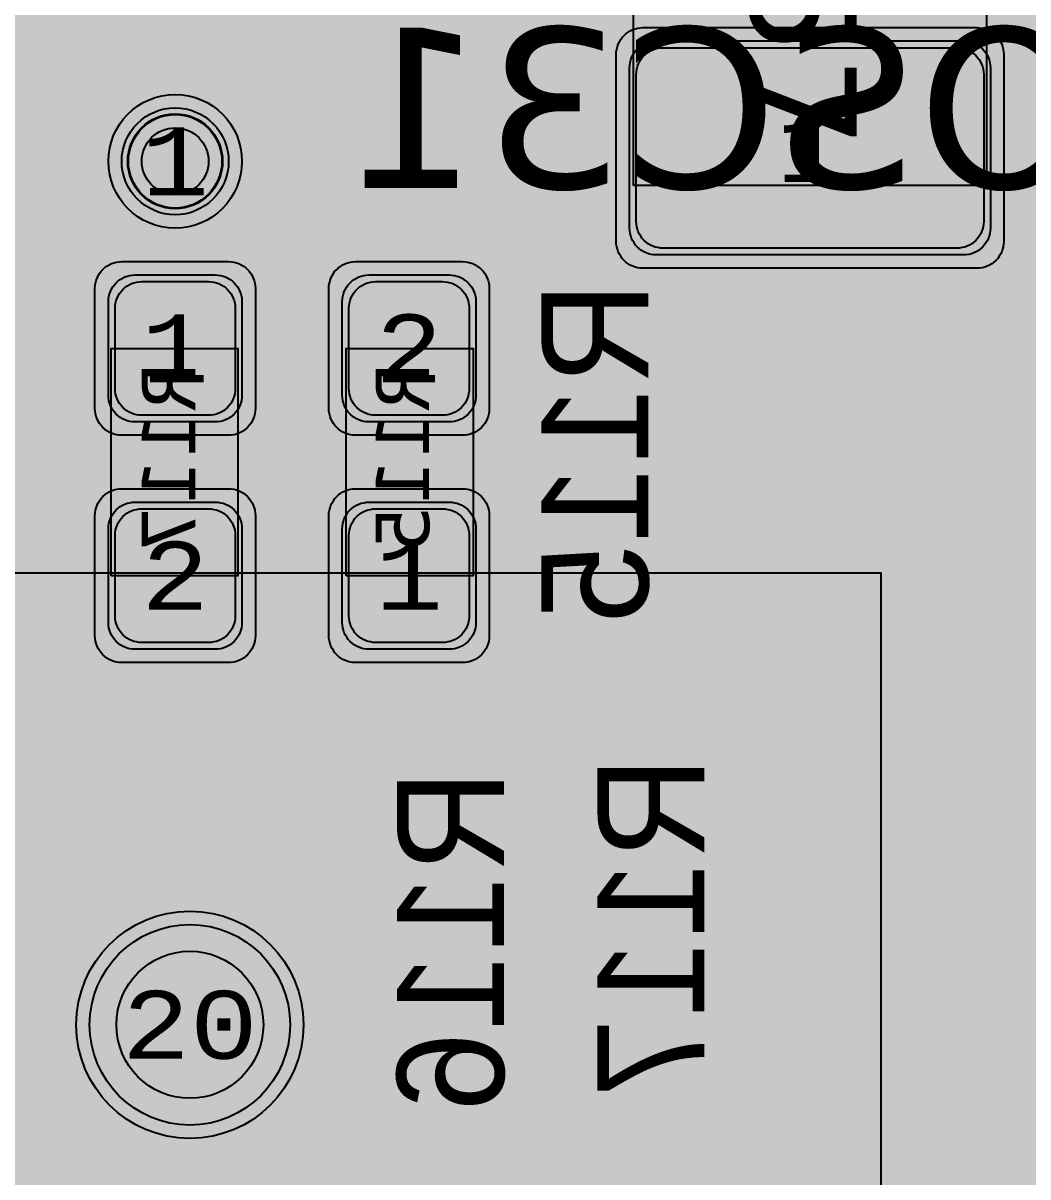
# Model space of a CAD drawing. Extents: x -28 to 199, y -61 to 255.
# Drawn here: x 132.36 to 139.88, y 145.9 to 154.53 of the extents above; entities that cross this region are included whole.
import ezdxf
from ezdxf.enums import TextEntityAlignment as Align

# ---------------------------------------------------------------- set-up
doc = ezdxf.new("R2010")
doc.units = 0
doc.header["$MEASUREMENT"] = 0
for name, color, linetype in [('ASSEMBLY_OUTLINES_BTM', 191, 'CONTINUOUS'), ('ASSEMBLY_OUTLINES_TOP', 102, 'CONTINUOUS'), ('ASSEMBLY_PART_NUMBERS_BTM', 191, 'CONTINUOUS'), ('ASSEMBLY_PART_NUMBERS_TOP', 102, 'CONTINUOUS'), ('ASSEMBLY_REF_DES_BTM', 191, 'CONTINUOUS'), ('ASSEMBLY_REF_DES_TOP', 102, 'CONTINUOUS'), ('DRILL_DRAWING', 21, 'CONTINUOUS'), ('GENERATED_SILKSCREEN_BTM', 255, 'CONTINUOUS'), ('GENERATED_SILKSCREEN_TOP', 140, 'CONTINUOUS'), ('PART_HOLES_LAYER_2', 30, 'CONTINUOUS'), ('PART_HOLES_LAYER_3', 30, 'CONTINUOUS'), ('PART_HOLES_LAYER_BOTTOM', 30, 'CONTINUOUS'), ('PART_HOLES_LAYER_TOP', 30, 'CONTINUOUS'), ('PART_PADS_LAYER_2', 230, 'CONTINUOUS'), ('PART_PADS_LAYER_3', 81, 'CONTINUOUS'), ('PART_PADS_LAYER_BOTTOM', 10, 'CONTINUOUS'), ('PART_PADS_LAYER_TOP', 150, 'CONTINUOUS'), ('PART_PADS_SMD_BTM', 10, 'CONTINUOUS'), ('PART_PADS_SMD_TOP', 150, 'CONTINUOUS'), ('PIN_NUMBERS_BTM', 8, 'CONTINUOUS'), ('PIN_NUMBERS_TOP', 8, 'CONTINUOUS'), ('PLACEMENT_OUTLINES_BTM', 222, 'CONTINUOUS'), ('PLACEMENT_OUTLINES_TOP', 130, 'CONTINUOUS'), ('PLANE_DATA_LAYER_2', 230, 'CONTINUOUS'), ('PLANE_DATA_LAYER_3', 81, 'CONTINUOUS'), ('PLANE_DATA_LAYER_TOP', 150, 'CONTINUOUS'), ('PLANE_SHAPES_LAYER_2', 230, 'CONTINUOUS'), ('PLANE_SHAPES_LAYER_3', 81, 'CONTINUOUS'), ('PLANE_SHAPES_LAYER_TOP', 150, 'CONTINUOUS'), ('SILKSCREEN_OUTLINES_BTM', 211, 'CONTINUOUS'), ('SILKSCREEN_OUTLINES_TOP', 150, 'CONTINUOUS'), ('SILKSCREEN_REF_DES_BTM', 211, 'CONTINUOUS'), ('SILKSCREEN_REF_DES_TOP', 150, 'CONTINUOUS'), ('SOLDERMASK_PADS_BTM', 12, 'CONTINUOUS'), ('SOLDERMASK_PADS_TOP', 180, 'CONTINUOUS'), ('SOLDERPASTE_PADS_BTM', 12, 'CONTINUOUS'), ('SOLDERPASTE_PADS_TOP', 180, 'CONTINUOUS'), ('TRACES_LAYER_2', 230, 'CONTINUOUS'), ('TRACES_LAYER_BOTTOM', 10, 'CONTINUOUS'), ('TRACES_LAYER_TOP', 150, 'CONTINUOUS')]:
    doc.layers.add(name, color=color, linetype=linetype)
doc.styles.add('COURIER_NEW', font='COUR.TTF')
doc.styles.add('VERDANA', font='verdana.TTF')
doc.styles.add('VERIBEST_GERBER_0', font='txt')

msp = doc.modelspace()

# ---------------------------------------------------------------- hatches: boundary and pattern name
at = {"layer": 'ASSEMBLY_OUTLINES_BTM'}
h = msp.add_hatch(color=256, dxfattribs=at)
edge = h.paths.add_edge_path()
edge.add_arc((133.5, 153.5), 0.5, 0, 360)
at = {"layer": 'PART_HOLES_LAYER_2'}
h = msp.add_hatch(color=256, dxfattribs=at)
edge = h.paths.add_edge_path()
edge.add_arc((133.5, 153.5), 0.25, 0, 360)
h = msp.add_hatch(color=256, dxfattribs=at)
edge = h.paths.add_edge_path()
edge.add_arc((133.61, 147.04), 0.55, 0, 360)
at = {"layer": 'PART_HOLES_LAYER_3'}
h = msp.add_hatch(color=256, dxfattribs=at)
edge = h.paths.add_edge_path()
edge.add_arc((133.5, 153.5), 0.25, 0, 360)
h = msp.add_hatch(color=256, dxfattribs=at)
edge = h.paths.add_edge_path()
edge.add_arc((133.61, 147.04), 0.55, 0, 360)
at = {"layer": 'PART_HOLES_LAYER_BOTTOM'}
h = msp.add_hatch(color=256, dxfattribs=at)
edge = h.paths.add_edge_path()
edge.add_arc((133.5, 153.5), 0.25, 0, 360)
h = msp.add_hatch(color=256, dxfattribs=at)
edge = h.paths.add_edge_path()
edge.add_arc((133.61, 147.04), 0.55, 0, 360)
at = {"layer": 'PART_HOLES_LAYER_TOP'}
h = msp.add_hatch(color=256, dxfattribs=at)
edge = h.paths.add_edge_path()
edge.add_arc((133.5, 153.5), 0.25, 0, 360)
h = msp.add_hatch(color=256, dxfattribs=at)
edge = h.paths.add_edge_path()
edge.add_arc((133.61, 147.04), 0.55, 0, 360)
at = {"layer": 'PLANE_DATA_LAYER_2'}
for points in [[(133.61, 147.04), (132.849012, 147.800988)], [(133.61, 147.04), (134.370988, 147.800988)], [(133.61, 147.04), (132.849012, 146.279012)], [(133.61, 147.04), (134.370988, 146.279012)]]:
    msp.add_hatch(color=256, dxfattribs=at).paths.add_polyline_path(points, is_closed=False, flags=0)
at = {"layer": 'PLANE_DATA_LAYER_3'}
for points in [[(133.61, 147.04), (132.849012, 147.800988)], [(133.61, 147.04), (134.370988, 147.800988)], [(133.61, 147.04), (132.849012, 146.279012)], [(133.61, 147.04), (134.370988, 146.279012)]]:
    msp.add_hatch(color=256, dxfattribs=at).paths.add_polyline_path(points, is_closed=False, flags=0)
at = {"layer": 'PLANE_DATA_LAYER_TOP'}
h = msp.add_hatch(color=256, dxfattribs=at)
h.paths.add_polyline_path([(133, 153.853893, -0.1385740107174842), (132.988731, 153.814013, 0.2825710428868531), (132.988731, 153.185987, -0.1385740107174842), (133, 153.146107), (133, 152.850505, -0.198909955685367), (132.977682, 152.796624), (132.047111, 151.866053, 0.1989122151386141), (131.900664, 151.5125), (131.900664, 149.0762, -0.414213562373095), (131.824464, 149), (116.917122, 149, -0.414213562373095), (116.840922, 149.0762), (116.840922, 149.076201, -0.1989099556853327), (116.86324, 149.130082), (120.011716, 152.278558, -0.2121765103081674), (120.069475, 152.300777, 2.5994044520858672), (119.500777, 152.869475, -0.0127260232625864), (119.500876, 152.865598), (119.500876, 152.865597, -0.1989099556854013), (119.478558, 152.811716), (116.06616, 149.399318, -0.1989133663344485), (116.012278, 149.377), (114.8262, 149.377, -0.414213562373095), (114.75, 149.4532), (114.75, 149.885279, -0.1989099556853327), (114.772318, 149.93916), (117.211716, 152.378558, -0.2121765103082757), (117.269475, 152.400777, 2.5994044520858672), (116.700777, 152.969475, -0.012726023262584), (116.700876, 152.965598), (116.700876, 152.965597, -0.1989099556853327), (116.678558, 152.911716), (114.880082, 151.11324, -0.6681819935815162), (114.75, 151.167121), (114.75, 155.5988, -0.414213562373095), (114.8262, 155.675), (115.246078, 155.675, -0.1860894746345807), (115.29723, 155.65528, 0.1771017640591394), (115.679123, 155.500363, -0.3837047465437007), (115.752483, 155.429575, 0.9653635895788941), (117.75, 155.499999), (117.75, 155.5, 0.4499914754165076), (116.6297, 156.492737, -0.678160657795134), (116.561875, 156.617022, 0.1458601094872009), (116.696178, 156.932387, -0.381510988498814), (116.771893, 157), (121.010758, 157, -0.5383921361414895), (121.080801, 156.893793, 1.2260197911428208), (123, 156.5), (123, 156.500003, 0.0155953760003394), (122.998055, 156.562339, -0.0155850900867968), (122.997907, 156.567086), (122.997907, 156.56709, -0.6681819935816116), (123.127989, 156.620971), (125.050682, 154.698278, -0.1989099556853327), (125.073, 154.644397), (125.073, 153.551853, -0.2121757463619228), (125.04787, 153.4953, 0.2121743865971751), (124.85, 153.050001), (124.85, 153.05, 0.9999999999999999), (126.05, 153.05), (126.05, 153.050001, 0.2121743865971751), (125.85213, 153.4953, -0.212175746361959), (125.827, 153.551853), (125.827, 154.685964, -0.1107558287851341), (125.834298, 154.718505, 0.110755040111671), (125.875, 154.899999), (125.875, 154.9, 0.1989121882725186), (125.75052, 155.20052), (124.081122, 156.869918, -0.1989099556853327), (124.058804, 156.923799), (124.058804, 156.9238, -0.414213562373095), (124.135004, 157), (125.760758, 157, -0.5383921361414895), (125.830801, 156.893793, 1.5163124244314565), (127.669199, 156.893793, -0.5383921361414894), (127.739242, 157), (128.1738, 157, -0.414213562373095), (128.25, 156.9238), (128.25, 156.3, 0.414213562373095), (128.7, 155.85), (129.3, 155.85, 0.414213562373095), (129.75, 156.3), (129.75, 156.9238, -0.414213562373095), (129.8262, 157), (130.5238, 157, -0.414213562373095), (130.6, 156.9238), (130.6, 156.7, 0.414213562373095), (131.05, 156.25), (131.75, 156.25, 0.3241649784330002), (132.177594, 156.559774, -0.7244577928817454), (132.322406, 156.559774, 0.3241649784330001), (132.75, 156.25), (132.9238, 156.25, -0.414213562373095), (133, 156.1738)], flags=0)
h.paths.add_polyline_path([(129.20000000000002, 153.2, -0.9999999999999999), (130.4, 153.2, -0.9999999999999999)], flags=0)
h.paths.add_polyline_path([(130.9, 153.5, -0.9999999999999999), (132.1, 153.5, -0.9999999999999999)], flags=0)
h = msp.add_hatch(color=256, dxfattribs=at)
h.paths.add_polyline_path([(154.25, 152.209225, -0.5823694133109129), (154.134713, 152.143814, 0.5823676806362501), (153, 151.5), (153, 151.499999, 0.1354740775508314), (153.106186, 151.115287, -0.5823731847991889), (153.040775, 151), (144.250008, 151, 0.414213562373095), (144.25, 150.999992), (144.25, 146.483544, -0.414213562373095), (144.1738, 146.407344), (141.769081, 146.407344, 0.1989121882725248), (141.468561, 146.282864), (141.046025, 145.860328, 0.1989121882725126), (140.921545, 145.559808), (140.921545, 141.440665, 0.1427307751627057), (140.988072, 141.212362, -0.1427301909019749), (141, 141.171429), (141, 137.8262, -0.414213562373095), (140.9238, 137.75), (140.73867, 137.75, -0.1989133663345656), (140.684788, 137.772318), (140.390954, 138.066152, -0.198909955685367), (140.368636, 138.120033), (140.368636, 138.120034, -0.1031534785254389), (140.374987, 138.150489, 0.1031534113604272), (140.5, 138.749998), (140.5, 138.75, 0.9999999999999999), (137.5, 138.75), (137.5, 138.749998, 0.1031534113604272), (137.625013, 138.150489, -0.1031534785254389), (137.631364, 138.120034), (137.631364, 138.120033, -0.198909955685367), (137.609046, 138.066152), (136.065212, 136.522318, -0.1989133663345656), (136.01133, 136.5), (132.5762, 136.5, -0.414213562373095), (132.5, 136.5762), (132.5, 142.9238, -0.414213562373095), (132.5762, 143), (135.499992, 143, 0.414213562373095), (135.5, 143.000008), (135.5, 146.249992, 0.414213562373095), (135.499992, 146.25), (134.415417, 146.25, -0.6466125677111123), (134.35839, 146.37674, 0.1833038617632562), (134.61, 147.039999), (134.61, 147.04, 0.6130225687010995), (133.021693, 147.848638, -0.6130231653140926), (132.900664, 147.910256), (132.900664, 151.273831, -0.1989099556852985), (132.922982, 151.327712), (133.322952, 151.727682, -0.1989133663345373), (133.376834, 151.75), (144.249992, 151.75, 0.414213562373095), (144.25, 151.750008), (144.25, 153.3238, -0.414213562373095), (144.3262, 153.4), (154.1738, 153.4, -0.414213562373095), (154.25, 153.3238)], flags=0)
h.paths.add_polyline_path([(133.5, 138.75, -0.9999999999999999), (136.5, 138.75, -0.9999999999999999)], flags=0)
for points in [[(133.61, 147.04), (133.61, 148.1162)], [(133.61, 147.04), (134.6862, 147.04)]]:
    msp.add_hatch(color=256, dxfattribs=at).paths.add_polyline_path(points, is_closed=False, flags=0)
at = {"layer": 'PLANE_SHAPES_LAYER_2'}
h = msp.add_hatch(color=256, dxfattribs=at)
h.paths.add_polyline_path([(169.5, 129.25), (149.5, 129.25), (142.25, 122), (142.25, 90.5), (147.5, 90.5), (147.5, 80), (154, 80), (154, 69.25), (131.75, 69.25), (131.75, 73.25), (121.25, 73.25), (121.25, 81), (110.5, 81), (110.5, 125.75), (106.5, 125.75), (106.5, 128.75), (93.5, 128.75), (93.5, 120.25), (91.75, 120.25), (91.75, 121.5), (80, 121.5), (80, 118.25), (73.25, 118.25), (73.25, 124.5), (67.5, 124.5), (67.5, 128), (57.75, 128), (57.75, 120.25), (55.25, 120.25), (55.25, 121.5), (47.5, 121.5), (47.5, 119), (35, 119), (35, 134.75), (32.75, 134.75), (32.75, 159.75), (29.25, 159.75), (29.25, 175.25), (22.5, 175.25), (22.5, 195.25), (17.25, 195.25), (17.25, 198), (22.5, 198), (22.5, 216.5), (40.25, 216.5), (40.25, 235.5), (54.5, 235.5), (54.5, 254), (87.25, 254), (87.25, 236.25), (86.25, 236.25), (86.25, 228.75), (81, 228.75), (81, 218.75), (95.25, 218.75), (95.25, 194.5), (87, 194.5), (87, 172), (131.1, 172), (131.1, 208.75), (115.5, 208.75), (115.5, 213.75), (106.75, 213.75), (106.75, 218.75), (110.25, 222.25), (110.25, 226.25), (142.5, 226.25), (142.5, 221.5), (160.5, 221.5), (160.5, 240.75), (169.5, 240.75)])
h.paths.add_polyline_path([(35.5, 149.5), (41.75, 149.5), (41.75, 152), (39.25, 152), (39.25, 154), (37.75, 154), (37.75, 152), (35.5, 152)], flags=16)
h.paths.add_polyline_path([(37.5, 125.75), (37.5, 128.75), (42.75, 128.75), (42.75, 125.75)], flags=16)
h.paths.add_polyline_path([(52, 127.75), (52, 130.75), (54.25, 130.75), (54.25, 127.75)], flags=16)
h.paths.add_polyline_path([(50.75, 219.5), (50.75, 226.5), (71.75, 226.5), (71.75, 219.5)], flags=16)
h.paths.add_polyline_path([(66.5, 150.75), (66.5, 177.5), (72.25, 177.5), (72.25, 150.75)], flags=16)
h.paths.add_polyline_path([(47.25, 185.25), (73, 185.25), (73, 188.25), (70.25, 188.25), (70.25, 191), (47.25, 191)], flags=16)
h.paths.add_polyline_path([(84.5, 208), (84.5, 212.75), (85, 212.75), (85, 208)], flags=16)
h.paths.add_polyline_path([(61.5, 137.25), (87.75, 137.25), (87.75, 140.5), (84.75, 140.5), (84.75, 143), (61.5, 143)], flags=16)
h.paths.add_polyline_path([(88.75, 127), (88.75, 130), (91, 130), (91, 127)], flags=16)
h.paths.add_polyline_path([(85.5, 130.25), (85.5, 132.5), (91, 132.5), (91, 130.25)], flags=16)
h.paths.add_polyline_path([(108.75, 142.25), (135.75, 142.25), (135.75, 145.75), (132.25, 145.75), (132.25, 149), (108.75, 149)], flags=16)
h.paths.add_polyline_path([(114.25, 126.75), (140.75, 126.75), (140.75, 129.75), (137.25, 129.75), (137.25, 133), (114.25, 133)], flags=16)
h.paths.add_polyline_path([(155.25, 180.25), (166.25, 180.25), (166.25, 186.25), (152.25, 186.25), (152.25, 183), (155.25, 183)], flags=16)
at = {"layer": 'PLANE_SHAPES_LAYER_3'}
h = msp.add_hatch(color=256, dxfattribs=at)
h.paths.add_polyline_path([(169.5, 129.25), (149.5, 129.25), (142.25, 122), (142.25, 90.5), (147.5, 90.5), (147.5, 80), (154, 80), (154, 69.25), (131.75, 69.25), (131.75, 73.25), (121.25, 73.25), (121.25, 81), (110.5, 81), (110.5, 125.75), (106.5, 125.75), (106.5, 128.75), (93.5, 128.75), (93.5, 120.25), (91.75, 120.25), (91.75, 121.5), (80, 121.5), (80, 118.25), (73.25, 118.25), (73.25, 124.5), (67.5, 124.5), (67.5, 127.75), (58.25, 127.75), (58.25, 130.25), (88.75, 130.25), (88.75, 127), (91, 127), (91, 132.5), (55, 132.5), (55, 131.25), (52, 131.25), (52, 127.75), (55, 127.75), (55, 127.25), (57.75, 127.25), (57.75, 120.25), (55.25, 120.25), (55.25, 121.5), (47.5, 121.5), (47.5, 119), (35, 119), (35, 134.75), (32.75, 134.75), (32.75, 159.75), (29.25, 159.75), (29.25, 175.25), (22.5, 175.25), (22.5, 195.25), (17.25, 195.25), (17.25, 198), (22.5, 198), (22.5, 216.5), (40.25, 216.5), (40.25, 235.5), (54.5, 235.5), (54.5, 254), (87.25, 254), (87.25, 236.25), (86.25, 236.25), (86.25, 228.75), (81, 228.75), (81, 218.75), (95.25, 218.75), (95.25, 194.5), (87, 194.5), (87, 172), (131.1, 172), (131.1, 208.75), (115.5, 208.75), (115.5, 213.75), (106.75, 213.75), (106.75, 218.75), (110.25, 222.25), (110.25, 226.25), (142.5, 226.25), (142.5, 221.5), (160.5, 221.5), (160.5, 240.75), (169.5, 240.75)])
h.paths.add_polyline_path([(35.5, 149.5), (41.75, 149.5), (41.75, 152), (39.25, 152), (39.25, 154), (37.75, 154), (37.75, 152), (35.5, 152)], flags=16)
h.paths.add_polyline_path([(37.5, 125.75), (37.5, 128.75), (42.75, 128.75), (42.75, 125.75)], flags=16)
h.paths.add_polyline_path([(50.75, 219.5), (50.75, 226.5), (71.75, 226.5), (71.75, 219.5)], flags=16)
h.paths.add_polyline_path([(66.5, 150.75), (66.5, 177.5), (72.25, 177.5), (72.25, 150.75)], flags=16)
h.paths.add_polyline_path([(47.25, 185.25), (73, 185.25), (73, 188.25), (70.25, 188.25), (70.25, 191), (47.25, 191)], flags=16)
h.paths.add_polyline_path([(84.5, 208), (84.5, 212.75), (85, 212.75), (85, 208)], flags=16)
h.paths.add_polyline_path([(61.5, 137.25), (87.75, 137.25), (87.75, 140.5), (84.75, 140.5), (84.75, 143), (61.5, 143)], flags=16)
h.paths.add_polyline_path([(108.75, 142.25), (135.75, 142.25), (135.75, 145.75), (132.25, 145.75), (132.25, 149), (108.75, 149)], flags=16)
h.paths.add_polyline_path([(114.25, 126.75), (140.75, 126.75), (140.75, 129.75), (137.25, 129.75), (137.25, 133), (114.25, 133)], flags=16)
h.paths.add_polyline_path([(155.25, 180.25), (166.25, 180.25), (166.25, 186.25), (152.25, 186.25), (152.25, 183), (155.25, 183)], flags=16)

# ---------------------------------------------------------------- linework, layer by layer
at = {"layer": 'ASSEMBLY_OUTLINES_BTM'}
for points in [[(133.02, 150.4), (133.02, 152.1), (133.97, 152.1), (133.97, 150.4)], [(134.78, 150.4), (134.78, 152.1), (135.73, 152.1), (135.73, 150.4)]]:
    msp.add_lwpolyline(points, close=True, dxfattribs=at)
msp.add_circle((133.5, 153.5), 0.5, dxfattribs=at)
at = {"layer": 'ASSEMBLY_OUTLINES_TOP'}
msp.add_lwpolyline([(136.93, 153.32), (136.93, 156.67), (139.57, 156.67), (139.57, 153.32)], close=True, dxfattribs=at)
at = {"layer": 'ASSEMBLY_OUTLINES_TOP', "const_width": 0.2}
msp.add_lwpolyline([(105.58, 141.12), (105.58, 150.42), (138.78, 150.42), (138.78, 141.12)], close=True, dxfattribs=at)
at = {"layer": 'GENERATED_SILKSCREEN_BTM', "const_width": 0.15}
msp.add_lwpolyline([(133, 153.5, -1), (134, 153.5, -1)], format="xyb", close=True, dxfattribs=at)
for points in [[(136.5408, 151.9256), (136.5392, 151.9232), (136.5352, 151.9224), (136.5312, 151.92), (136.5272, 151.92), (136.3624, 151.92), (136.3584, 151.92), (136.356, 151.9224), (136.3536, 151.9224), (136.3528, 151.9232), (136.352, 151.924), (136.3496, 151.9256), (136.24, 152.0616), (136.2384, 152.0656), (136.2376, 152.068), (136.2368, 152.072), (136.2368, 152.4752), (136.2384, 152.4824), (136.2424, 152.4864), (136.2472, 152.4912), (136.2528, 152.4928), (137.0208, 152.4928), (137.0272, 152.4912), (137.0312, 152.4872), (137.0336, 152.4824), (137.0344, 152.4768), (137.0336, 152.4704), (137.0312, 152.4648), (137.0272, 152.4608), (137.0208, 152.4592), (136.6528, 152.4592), (136.6528, 152.0832), (137.0256, 151.952), (137.0312, 151.9488), (137.0344, 151.9432), (137.0352, 151.9368), (137.0336, 151.932), (137.0312, 151.9272), (137.0264, 151.9232), (137.0216, 151.9208), (137.0152, 151.9224), (136.6424, 152.0536), (136.5408, 151.9256)], [(136.2696, 152.4592), (136.2696, 152.076), (136.3704, 151.952), (136.5192, 151.952), (136.6208, 152.076), (136.6208, 152.4592), (136.2696, 152.4592)], [(137.004, 151.6208), (137.0056, 151.6272), (137.0088, 151.6304), (137.0144, 151.6328), (137.0208, 151.6336), (137.0264, 151.6328), (137.032, 151.6304), (137.036, 151.6272), (137.0368, 151.6208), (137.0368, 151.3088), (137.036, 151.3032), (137.032, 151.2984), (137.0264, 151.296), (137.0208, 151.2952), (137.0144, 151.296), (137.0088, 151.2984), (137.0056, 151.3032), (137.004, 151.3088), (137.004, 151.4496), (136.2528, 151.4496), (136.2472, 151.4504), (136.2432, 151.4528), (136.2408, 151.4568), (136.24, 151.4624), (136.2392, 151.4664), (136.2392, 151.4704), (136.2408, 151.4736), (136.244, 151.4768), (136.4632, 151.6328), (136.4688, 151.6352), (136.4744, 151.6352), (136.4792, 151.6328), (136.4832, 151.6288), (136.4864, 151.624), (136.488, 151.6184), (136.488, 151.6152), (136.4864, 151.6128), (136.4848, 151.6104), (136.4824, 151.6088), (136.3032, 151.4808), (137.004, 151.4808), (137.004, 151.6208)], [(137.004, 150.8928), (137.0056, 150.8992), (137.0088, 150.9024), (137.0144, 150.9048), (137.0208, 150.9056), (137.0264, 150.9048), (137.032, 150.9024), (137.036, 150.8992), (137.0368, 150.8928), (137.0368, 150.5808), (137.036, 150.5752), (137.032, 150.5704), (137.0264, 150.568), (137.0208, 150.5672), (137.0144, 150.568), (137.0088, 150.5704), (137.0056, 150.5752), (137.004, 150.5808), (137.004, 150.7216), (136.2528, 150.7216), (136.2472, 150.7224), (136.2432, 150.7248), (136.2408, 150.7288), (136.24, 150.7344), (136.2392, 150.7384), (136.2392, 150.7424), (136.2408, 150.7456), (136.244, 150.7488), (136.4632, 150.9048), (136.4688, 150.9072), (136.4744, 150.9072), (136.4792, 150.9048), (136.4832, 150.9008), (136.4864, 150.896), (136.488, 150.8904), (136.488, 150.8872), (136.4864, 150.8848), (136.4848, 150.8824), (136.4824, 150.8808), (136.3032, 150.7528), (137.004, 150.7528), (137.004, 150.8928)], [(136.512, 150.1296), (136.5128, 150.1328), (136.5136, 150.1352), (136.5152, 150.1384), (136.6032, 150.2472), (136.2696, 150.2472), (136.2696, 149.7248), (136.268, 149.7192), (136.2648, 149.7144), (136.2592, 149.712), (136.2536, 149.7112), (136.2472, 149.712), (136.2416, 149.7144), (136.2384, 149.7192), (136.2368, 149.7248), (136.2368, 150.2648), (136.2384, 150.2704), (136.2424, 150.2744), (136.2472, 150.2792), (136.2528, 150.2808), (136.6376, 150.2808), (136.6432, 150.28), (136.6472, 150.2776), (136.6496, 150.2744), (136.6512, 150.2688), (136.6528, 150.2648), (136.6536, 150.2616), (136.6528, 150.2576), (136.6504, 150.2544), (136.544, 150.124), (136.544, 149.8656), (136.6456, 149.7408), (136.9032, 149.7408), (137.0032, 149.8656), (137.0032, 150.124), (136.8976, 150.2544), (136.8952, 150.26), (136.8952, 150.2648), (136.8984, 150.2696), (136.9024, 150.2744), (136.908, 150.2776), (136.9136, 150.2784), (136.9168, 150.2784), (136.9192, 150.2776), (136.9232, 150.2736), (137.0336, 150.1384), (137.0352, 150.136), (137.0352, 150.1328), (137.0368, 150.1296), (137.0368, 149.86), (137.0368, 149.8576), (137.036, 149.8568), (137.036, 149.856), (137.0352, 149.8544), (137.0352, 149.8528), (137.0336, 149.8496), (136.9232, 149.7144), (136.9208, 149.712), (136.9192, 149.7112), (136.9144, 149.7096), (136.9112, 149.7088), (136.6376, 149.7088), (136.6344, 149.7096), (136.6296, 149.7112), (136.628, 149.7112), (136.6272, 149.712), (136.6256, 149.7136), (136.624, 149.7144), (136.5152, 149.8496), (136.5136, 149.8536), (136.5128, 149.856), (136.512, 149.86), (136.512, 150.1296)], [(136.9608, 148.3756), (136.9592, 148.3732), (136.9552, 148.3724), (136.9512, 148.37), (136.9472, 148.37), (136.7824, 148.37), (136.7784, 148.37), (136.776, 148.3724), (136.7736, 148.3724), (136.7728, 148.3732), (136.772, 148.374), (136.7696, 148.3756), (136.66, 148.5116), (136.6584, 148.5156), (136.6576, 148.518), (136.6568, 148.522), (136.6568, 148.9252), (136.6584, 148.9324), (136.6624, 148.9364), (136.6672, 148.9412), (136.6728, 148.9428), (137.4408, 148.9428), (137.4472, 148.9412), (137.4512, 148.9372), (137.4536, 148.9324), (137.4544, 148.9268), (137.4536, 148.9204), (137.4512, 148.9148), (137.4472, 148.9108), (137.4408, 148.9092), (137.0728, 148.9092), (137.0728, 148.5332), (137.4456, 148.402), (137.4512, 148.3988), (137.4544, 148.3932), (137.4552, 148.3868), (137.4536, 148.382), (137.4512, 148.3772), (137.4464, 148.3732), (137.4416, 148.3708), (137.4352, 148.3724), (137.0624, 148.5036), (136.9608, 148.3756)], [(135.4608, 148.2756), (135.4592, 148.2732), (135.4552, 148.2724), (135.4512, 148.27), (135.4472, 148.27), (135.2824, 148.27), (135.2784, 148.27), (135.276, 148.2724), (135.2736, 148.2724), (135.2728, 148.2732), (135.272, 148.274), (135.2696, 148.2756), (135.16, 148.4116), (135.1584, 148.4156), (135.1576, 148.418), (135.1568, 148.422), (135.1568, 148.8252), (135.1584, 148.8324), (135.1624, 148.8364), (135.1672, 148.8412), (135.1728, 148.8428), (135.9408, 148.8428), (135.9472, 148.8412), (135.9512, 148.8372), (135.9536, 148.8324), (135.9544, 148.8268), (135.9536, 148.8204), (135.9512, 148.8148), (135.9472, 148.8108), (135.9408, 148.8092), (135.5728, 148.8092), (135.5728, 148.4332), (135.9456, 148.302), (135.9512, 148.2988), (135.9544, 148.2932), (135.9552, 148.2868), (135.9536, 148.282), (135.9512, 148.2772), (135.9464, 148.2732), (135.9416, 148.2708), (135.9352, 148.2724), (135.5624, 148.4036), (135.4608, 148.2756)], [(136.6896, 148.9092), (136.6896, 148.526), (136.7904, 148.402), (136.9392, 148.402), (137.0408, 148.526), (137.0408, 148.9092), (136.6896, 148.9092)], [(135.1896, 148.8092), (135.1896, 148.426), (135.2904, 148.302), (135.4392, 148.302), (135.5408, 148.426), (135.5408, 148.8092), (135.1896, 148.8092)], [(137.424, 148.0708), (137.4256, 148.0772), (137.4288, 148.0804), (137.4344, 148.0828), (137.4408, 148.0836), (137.4464, 148.0828), (137.452, 148.0804), (137.456, 148.0772), (137.4568, 148.0708), (137.4568, 147.7588), (137.456, 147.7532), (137.452, 147.7484), (137.4464, 147.746), (137.4408, 147.7452), (137.4344, 147.746), (137.4288, 147.7484), (137.4256, 147.7532), (137.424, 147.7588), (137.424, 147.8996), (136.6728, 147.8996), (136.6672, 147.9004), (136.6632, 147.9028), (136.6608, 147.9068), (136.66, 147.9124), (136.6592, 147.9164), (136.6592, 147.9204), (136.6608, 147.9236), (136.664, 147.9268), (136.8832, 148.0828), (136.8888, 148.0852), (136.8944, 148.0852), (136.8992, 148.0828), (136.9032, 148.0788), (136.9064, 148.074), (136.908, 148.0684), (136.908, 148.0652), (136.9064, 148.0628), (136.9048, 148.0604), (136.9024, 148.0588), (136.7232, 147.9308), (137.424, 147.9308), (137.424, 148.0708)], [(135.924, 147.9708), (135.9256, 147.9772), (135.9288, 147.9804), (135.9344, 147.9828), (135.9408, 147.9836), (135.9464, 147.9828), (135.952, 147.9804), (135.956, 147.9772), (135.9568, 147.9708), (135.9568, 147.6588), (135.956, 147.6532), (135.952, 147.6484), (135.9464, 147.646), (135.9408, 147.6452), (135.9344, 147.646), (135.9288, 147.6484), (135.9256, 147.6532), (135.924, 147.6588), (135.924, 147.7996), (135.1728, 147.7996), (135.1672, 147.8004), (135.1632, 147.8028), (135.1608, 147.8068), (135.16, 147.8124), (135.1592, 147.8164), (135.1592, 147.8204), (135.1608, 147.8236), (135.164, 147.8268), (135.3832, 147.9828), (135.3888, 147.9852), (135.3944, 147.9852), (135.3992, 147.9828), (135.4032, 147.9788), (135.4064, 147.974), (135.408, 147.9684), (135.408, 147.9652), (135.4064, 147.9628), (135.4048, 147.9604), (135.4024, 147.9588), (135.2232, 147.8308), (135.924, 147.8308), (135.924, 147.9708)], [(137.424, 147.3428), (137.4256, 147.3492), (137.4288, 147.3524), (137.4344, 147.3548), (137.4408, 147.3556), (137.4464, 147.3548), (137.452, 147.3524), (137.456, 147.3492), (137.4568, 147.3428), (137.4568, 147.0308), (137.456, 147.0252), (137.452, 147.0204), (137.4464, 147.018), (137.4408, 147.0172), (137.4344, 147.018), (137.4288, 147.0204), (137.4256, 147.0252), (137.424, 147.0308), (137.424, 147.1716), (136.6728, 147.1716), (136.6672, 147.1724), (136.6632, 147.1748), (136.6608, 147.1788), (136.66, 147.1844), (136.6592, 147.1884), (136.6592, 147.1924), (136.6608, 147.1956), (136.664, 147.1988), (136.8832, 147.3548), (136.8888, 147.3572), (136.8944, 147.3572), (136.8992, 147.3548), (136.9032, 147.3508), (136.9064, 147.346), (136.908, 147.3404), (136.908, 147.3372), (136.9064, 147.3348), (136.9048, 147.3324), (136.9024, 147.3308), (136.7232, 147.2028), (137.424, 147.2028), (137.424, 147.3428)], [(135.924, 147.2428), (135.9256, 147.2492), (135.9288, 147.2524), (135.9344, 147.2548), (135.9408, 147.2556), (135.9464, 147.2548), (135.952, 147.2524), (135.956, 147.2492), (135.9568, 147.2428), (135.9568, 146.9308), (135.956, 146.9252), (135.952, 146.9204), (135.9464, 146.918), (135.9408, 146.9172), (135.9344, 146.918), (135.9288, 146.9204), (135.9256, 146.9252), (135.924, 146.9308), (135.924, 147.0716), (135.1728, 147.0716), (135.1672, 147.0724), (135.1632, 147.0748), (135.1608, 147.0788), (135.16, 147.0844), (135.1592, 147.0884), (135.1592, 147.0924), (135.1608, 147.0956), (135.164, 147.0988), (135.3832, 147.2548), (135.3888, 147.2572), (135.3944, 147.2572), (135.3992, 147.2548), (135.4032, 147.2508), (135.4064, 147.246), (135.408, 147.2404), (135.408, 147.2372), (135.4064, 147.2348), (135.4048, 147.2324), (135.4024, 147.2308), (135.2232, 147.1028), (135.924, 147.1028), (135.924, 147.2428)], [(137.4328, 146.6196), (137.4384, 146.6212), (137.444, 146.6204), (137.4488, 146.6164), (137.452, 146.6124), (137.4536, 146.6068), (137.4544, 146.6012), (137.452, 146.5964), (137.448, 146.5924), (136.6808, 146.1612), (136.6768, 146.1596), (136.6736, 146.1596), (136.6704, 146.1596), (136.6672, 146.1612), (136.6624, 146.1636), (136.6592, 146.1668), (136.6576, 146.1708), (136.6568, 146.1748), (136.6568, 146.7148), (136.6584, 146.7204), (136.6624, 146.7244), (136.6672, 146.7276), (136.6736, 146.7284), (136.6792, 146.7276), (136.6848, 146.7244), (136.6888, 146.7204), (136.6896, 146.7148), (136.6896, 146.202), (137.4328, 146.6196)], [(135.16, 146.1988), (135.2696, 146.0644), (135.2736, 146.0604), (135.28, 146.0596), (135.284, 146.0604), (135.2888, 146.062), (135.292, 146.0644), (135.2952, 146.0684), (135.2976, 146.0724), (135.2984, 146.0764), (135.2984, 146.0804), (135.296, 146.0836), (135.1896, 146.2148), (135.1896, 146.474), (135.2904, 146.5972), (135.5776, 146.5972), (135.4888, 146.4884), (135.488, 146.4852), (135.4872, 146.4836), (135.4872, 146.4828), (135.4864, 146.4828), (135.4856, 146.4788), (135.4856, 146.2092), (135.4864, 146.206), (135.4872, 146.2052), (135.4872, 146.2044), (135.488, 146.202), (135.4888, 146.1988), (135.5976, 146.0644), (135.6, 146.0636), (135.6008, 146.062), (135.6016, 146.0612), (135.6032, 146.0612), (135.6088, 146.0596), (135.6112, 146.0588), (135.8312, 146.0588), (135.8352, 146.0596), (135.8384, 146.0612), (135.8416, 146.062), (135.844, 146.0644), (135.9536, 146.1988), (135.9552, 146.2028), (135.956, 146.2036), (135.956, 146.2052), (135.9568, 146.2068), (135.9568, 146.2076), (135.9568, 146.2092), (135.9568, 146.4788), (135.956, 146.482), (135.9552, 146.4852), (135.9536, 146.4884), (135.844, 146.6228), (135.8424, 146.6244), (135.8416, 146.626), (135.8392, 146.6276), (135.8336, 146.6292), (135.8312, 146.63), (135.2824, 146.63), (135.2784, 146.6292), (135.2752, 146.6276), (135.2736, 146.626), (135.272, 146.6244), (135.2696, 146.6228), (135.16, 146.4884), (135.1592, 146.4852), (135.1584, 146.4828), (135.1576, 146.482), (135.1568, 146.4788), (135.1568, 146.2092), (135.1576, 146.206), (135.1576, 146.2052), (135.1584, 146.2044), (135.1592, 146.202), (135.16, 146.1988)], [(135.6192, 146.5972), (135.8232, 146.5972), (135.924, 146.474), (135.924, 146.2156), (135.8232, 146.0908), (135.6192, 146.0908), (135.5176, 146.2156), (135.5176, 146.474), (135.6192, 146.5972)]]:
    msp.add_lwpolyline(points, dxfattribs=at)
for points in [[(133.020005, 150.957911, 1.22306e-05), (133.019995, 150.957902), (133.019995, 151.542098, 1.22306e-05), (133.020005, 151.542089), (133.020005, 150.957911)], [(133.970005, 150.966156, 1.1642e-05), (133.969995, 150.966164), (133.969995, 151.533836, 1.1642e-05), (133.970005, 151.533844), (133.970005, 150.966156)], [(134.780005, 150.966164, 1.1642e-05), (134.779995, 150.966156), (134.779995, 151.533844, 1.1642e-05), (134.780005, 151.533836), (134.780005, 150.966164)], [(135.730005, 150.957902, 1.22306e-05), (135.729995, 150.957911), (135.729995, 151.542089, 1.22306e-05), (135.730005, 151.542098), (135.730005, 150.957902)]]:
    msp.add_lwpolyline(points, format="xyb", dxfattribs=at)
at = {"layer": 'GENERATED_SILKSCREEN_TOP', "const_width": 0.15}
for points in [[(136.930005, 154.416164, 1.1642e-05), (136.929995, 154.416156), (136.929995, 155.583844, 1.1642e-05), (136.930005, 155.583836), (136.930005, 154.416164)], [(139.570005, 154.416156, 1.1642e-05), (139.569995, 154.416164), (139.569995, 155.583836, 1.1642e-05), (139.570005, 155.583844), (139.570005, 154.416156)], [(138.780005, 141.12, -0.4142135624), (138.78, 141.119995), (105.58, 141.119995, -0.4142135624), (105.579995, 141.12), (105.579995, 150.42, -0.4142135624), (105.58, 150.420005), (107.080269, 150.420005, 7.9139e-06), (107.080278, 150.419995), (105.580005, 150.419995), (105.580005, 141.120005), (138.779995, 141.120005), (138.779995, 150.419995), (107.719722, 150.419995, 7.9139e-06), (107.719731, 150.420005), (138.78, 150.420005, -0.4142135624), (138.780005, 150.42), (138.780005, 141.12)]]:
    msp.add_lwpolyline(points, format="xyb", dxfattribs=at)
msp.add_lwpolyline([(140.18725, 149.9105), (139.70575, 149.228), (139.70275, 149.222), (139.69675, 149.219), (139.69225, 149.2175), (139.68775, 149.2175), (139.67725, 149.2205), (139.66825, 149.225), (139.66075, 149.2325), (139.65475, 149.2415), (139.65325, 149.2535), (139.65775, 149.264), (140.14825, 149.9645), (139.65775, 150.665), (139.65325, 150.6755), (139.65325, 150.686), (139.65925, 150.6965), (139.66675, 150.704), (139.67725, 150.7085), (139.68775, 150.7115), (139.69675, 150.71), (139.70575, 150.7025), (140.18725, 150.0185)], dxfattribs=at)
at = {"layer": 'PART_HOLES_LAYER_2'}
for centre, radius in [((133.5, 153.5), 0.25), ((133.61, 147.04), 0.55)]:
    msp.add_circle(centre, radius, dxfattribs=at)
at = {"layer": 'PART_HOLES_LAYER_3'}
for centre, radius in [((133.5, 153.5), 0.25), ((133.61, 147.04), 0.55)]:
    msp.add_circle(centre, radius, dxfattribs=at)
at = {"layer": 'PART_HOLES_LAYER_BOTTOM'}
for centre, radius in [((133.5, 153.5), 0.25), ((133.61, 147.04), 0.55)]:
    msp.add_circle(centre, radius, dxfattribs=at)
at = {"layer": 'PART_HOLES_LAYER_TOP'}
for centre, radius in [((133.5, 153.5), 0.25), ((133.61, 147.04), 0.55)]:
    msp.add_circle(centre, radius, dxfattribs=at)
at = {"layer": 'PART_PADS_LAYER_2'}
for centre, radius in [((133.5, 153.5), 0.35), ((133.61, 147.04), 0.75)]:
    msp.add_circle(centre, radius, dxfattribs=at)
at = {"layer": 'PART_PADS_LAYER_3'}
for centre, radius in [((133.5, 153.5), 0.35), ((133.61, 147.04), 0.75)]:
    msp.add_circle(centre, radius, dxfattribs=at)
at = {"layer": 'PART_PADS_LAYER_BOTTOM'}
for centre, radius in [((133.5, 153.5), 0.35), ((133.61, 147.04), 0.75)]:
    msp.add_circle(centre, radius, dxfattribs=at)
at = {"layer": 'PART_PADS_LAYER_TOP'}
for centre, radius in [((133.5, 153.5), 0.35), ((133.61, 147.04), 0.75)]:
    msp.add_circle(centre, radius, dxfattribs=at)
at = {"layer": 'PART_PADS_SMD_BTM'}
for points in [[(133.8, 152.65, -0.4142135624), (134, 152.45), (134, 151.75, -0.4142135624), (133.8, 151.55), (133.2, 151.55, -0.4142135624), (133, 151.75), (133, 152.45, -0.4142135624), (133.2, 152.65)], [(134.95, 151.55, -0.4142135624), (134.75, 151.75), (134.75, 152.45, -0.4142135624), (134.95, 152.65), (135.55, 152.65, -0.4142135624), (135.75, 152.45), (135.75, 151.75, -0.4142135624), (135.55, 151.55)], [(133.8, 150.95, -0.4142135624), (134, 150.75), (134, 150.05, -0.4142135624), (133.8, 149.85), (133.2, 149.85, -0.4142135624), (133, 150.05), (133, 150.75, -0.4142135624), (133.2, 150.95)], [(134.95, 149.85, -0.4142135624), (134.75, 150.05), (134.75, 150.75, -0.4142135624), (134.95, 150.95), (135.55, 150.95, -0.4142135624), (135.75, 150.75), (135.75, 150.05, -0.4142135624), (135.55, 149.85)]]:
    msp.add_lwpolyline(points, format="xyb", close=True, dxfattribs=at)
at = {"layer": 'PART_PADS_SMD_TOP'}
msp.add_lwpolyline([(139.6, 153, -0.4142135624), (139.4, 152.8), (137.1, 152.8, -0.4142135624), (136.9, 153), (136.9, 154.2, -0.4142135624), (137.1, 154.4), (139.4, 154.4, -0.4142135624), (139.6, 154.2)], format="xyb", close=True, dxfattribs=at)
at = {"layer": 'PLACEMENT_OUTLINES_BTM'}
for points in [[(133.02, 150.4), (133.02, 152.1), (133.97, 152.1), (133.97, 150.4)], [(134.78, 150.4), (134.78, 152.1), (135.73, 152.1), (135.73, 150.4)]]:
    msp.add_lwpolyline(points, close=True, dxfattribs=at)
msp.add_circle((133.5, 153.5), 0.355, dxfattribs=at)
at = {"layer": 'PLACEMENT_OUTLINES_TOP'}
for points in [[(136.93, 153.32), (136.93, 156.67), (139.57, 156.67), (139.57, 153.32)], [(105.58, 141.12), (105.58, 150.42), (138.78, 150.42), (138.78, 141.12)]]:
    msp.add_lwpolyline(points, close=True, dxfattribs=at)
at = {"layer": 'PLANE_DATA_LAYER_2', "const_width": 0.5}
for points in [[(133.61, 147.04), (132.849012, 147.800988)], [(133.61, 147.04), (134.370988, 147.800988)], [(133.61, 147.04), (132.849012, 146.279012)], [(133.61, 147.04), (134.370988, 146.279012)]]:
    msp.add_lwpolyline(points, dxfattribs=at)
at = {"layer": 'PLANE_DATA_LAYER_3', "const_width": 0.5}
for points in [[(133.61, 147.04), (132.849012, 147.800988)], [(133.61, 147.04), (134.370988, 147.800988)], [(133.61, 147.04), (132.849012, 146.279012)], [(133.61, 147.04), (134.370988, 146.279012)]]:
    msp.add_lwpolyline(points, dxfattribs=at)
at = {"layer": 'PLANE_DATA_LAYER_TOP', "const_width": 0.5}
for points in [[(133.61, 147.04), (133.61, 148.1162)], [(133.61, 147.04), (134.6862, 147.04)]]:
    msp.add_lwpolyline(points, dxfattribs=at)
at = {"layer": 'PLANE_SHAPES_LAYER_TOP'}
for points in [[(114.75, 149), (133, 149), (114.75, 157), (133, 157)], [(132.5, 146.25), (135.5, 146.25), (132.5, 151.75), (135.5, 151.75)], [(135.5, 141.25), (144.25, 141.25), (135.5, 151.75), (144.25, 151.75)]]:
    msp.add_solid(points, dxfattribs=at)
at = {"layer": 'SILKSCREEN_OUTLINES_BTM'}
for points in [[(133.02, 150.4), (133.02, 152.1), (133.97, 152.1), (133.97, 150.4)], [(134.78, 150.4), (134.78, 152.1), (135.73, 152.1), (135.73, 150.4)]]:
    msp.add_lwpolyline(points, close=True, dxfattribs=at)
msp.add_circle((133.5, 153.5), 0.5, dxfattribs=at)
at = {"layer": 'SILKSCREEN_OUTLINES_TOP'}
for points in [[(136.93, 153.32), (136.93, 156.67), (139.57, 156.67), (139.57, 153.32)], [(105.58, 141.12), (105.58, 150.42), (138.78, 150.42), (138.78, 141.12)]]:
    msp.add_lwpolyline(points, close=True, dxfattribs=at)
at = {"layer": 'SOLDERMASK_PADS_BTM'}
for points in [[(133.9, 152.75, -0.4142135624), (134.1, 152.55), (134.1, 151.65, -0.4142135624), (133.9, 151.45), (133.1, 151.45, -0.4142135624), (132.9, 151.65), (132.9, 152.55, -0.4142135624), (133.1, 152.75)], [(134.85, 151.45, -0.4142135624), (134.65, 151.65), (134.65, 152.55, -0.4142135624), (134.85, 152.75), (135.65, 152.75, -0.4142135624), (135.85, 152.55), (135.85, 151.65, -0.4142135624), (135.65, 151.45)], [(133.9, 151.05, -0.4142135624), (134.1, 150.85), (134.1, 149.95, -0.4142135624), (133.9, 149.75), (133.1, 149.75, -0.4142135624), (132.9, 149.95), (132.9, 150.85, -0.4142135624), (133.1, 151.05)], [(134.85, 149.75, -0.4142135624), (134.65, 149.95), (134.65, 150.85, -0.4142135624), (134.85, 151.05), (135.65, 151.05, -0.4142135624), (135.85, 150.85), (135.85, 149.95, -0.4142135624), (135.65, 149.75)]]:
    msp.add_lwpolyline(points, format="xyb", close=True, dxfattribs=at)
for centre, radius in [((133.5, 153.5), 0.4), ((133.61, 147.04), 0.85)]:
    msp.add_circle(centre, radius, dxfattribs=at)
at = {"layer": 'SOLDERMASK_PADS_TOP'}
msp.add_lwpolyline([(139.7, 152.9, -0.4142135624), (139.5, 152.7), (137, 152.7, -0.4142135624), (136.8, 152.9), (136.8, 154.3, -0.4142135624), (137, 154.5), (139.5, 154.5, -0.4142135624), (139.7, 154.3)], format="xyb", close=True, dxfattribs=at)
for centre, radius in [((133.5, 153.5), 0.4), ((133.61, 147.04), 0.85)]:
    msp.add_circle(centre, radius, dxfattribs=at)
at = {"layer": 'SOLDERPASTE_PADS_BTM'}
for points in [[(133.75, 152.6, -0.4142135624), (133.95, 152.4), (133.95, 151.8, -0.4142135624), (133.75, 151.6), (133.25, 151.6, -0.4142135624), (133.05, 151.8), (133.05, 152.4, -0.4142135624), (133.25, 152.6)], [(135, 151.6, -0.4142135624), (134.8, 151.8), (134.8, 152.4, -0.4142135624), (135, 152.6), (135.5, 152.6, -0.4142135624), (135.7, 152.4), (135.7, 151.8, -0.4142135624), (135.5, 151.6)], [(133.75, 150.9, -0.4142135624), (133.95, 150.7), (133.95, 150.1, -0.4142135624), (133.75, 149.9), (133.25, 149.9, -0.4142135624), (133.05, 150.1), (133.05, 150.7, -0.4142135624), (133.25, 150.9)], [(135, 149.9, -0.4142135624), (134.8, 150.1), (134.8, 150.7, -0.4142135624), (135, 150.9), (135.5, 150.9, -0.4142135624), (135.7, 150.7), (135.7, 150.1, -0.4142135624), (135.5, 149.9)]]:
    msp.add_lwpolyline(points, format="xyb", close=True, dxfattribs=at)
at = {"layer": 'SOLDERPASTE_PADS_TOP'}
msp.add_lwpolyline([(139.55, 153.05, -0.4142135624), (139.35, 152.85), (137.15, 152.85, -0.4142135624), (136.95, 153.05), (136.95, 154.15, -0.4142135624), (137.15, 154.35), (139.35, 154.35, -0.4142135624), (139.55, 154.15)], format="xyb", close=True, dxfattribs=at)
at = {"layer": 'TRACES_LAYER_2', "const_width": 0.254}
for points in [[(131.5, 143.1), (133.662398, 143.1), (146.003, 155.440602), (146.003, 158.889459), (146.920585, 159.807044), (146.920585, 192.186241), (138.788204, 200.318622), (138.788204, 209.940743), (138.551547, 210.1774), (125.594433, 210.1774), (120.656592, 215.115241), (115.284759, 215.115241), (112.6, 217.8)], [(142.023, 211.276691), (142.023, 201.65457), (151.377814, 192.299756), (151.377814, 169.464763), (151.977, 168.865577), (151.977, 163.680423), (152.077, 163.580423), (152.077, 163.019577), (151.977, 162.919577), (151.977, 157.886505), (127, 132.909505), (127, 121.8)], [(110.5, 135.75), (111.370854, 134.879146), (111.370854, 134.678984), (111.730064, 134.319774), (118.993814, 134.319774), (118.993814, 135.077066), (125.070821, 141.154073), (133.831642, 141.154073), (133.870294, 141.192725), (134.040495, 141.192725), (147.619, 154.77123), (147.619, 157.590234), (150.681, 160.652234), (150.681, 162.627886), (150.473347, 162.835539), (150.473347, 163.526653), (149.9, 164.1), (149.9, 166.1)], [(147.9, 165.9), (147.510653, 165.510653), (147.510653, 159.358112), (146.407, 158.254459), (146.407, 155.273259), (133.538466, 142.404725), (119.404725, 142.404725), (112.8, 135.8)], [(115.5, 135.8), (121.700725, 142.000725), (133.705809, 142.000725), (146.811, 155.105916), (146.811, 158.087116), (147.921288, 159.197404), (147.921288, 164.521288), (148.4, 165)], [(149.2, 164.4), (149.2, 162.731668), (150.277, 161.654668), (150.277, 160.819577), (147.215, 157.757577), (147.215, 154.938573), (133.873152, 141.596725), (124.196725, 141.596725), (118.4, 135.8)], [(151.4, 163.3), (151.4, 160.357423), (148.023, 156.980423), (148.023, 154.603887), (134.169186, 140.750073), (126.150073, 140.750073), (121.2, 135.8)]]:
    msp.add_lwpolyline(points, dxfattribs=at)
at = {"layer": 'TRACES_LAYER_BOTTOM'}
for points, const_width in [([(116, 140.65), (132.600171, 140.65), (139.725654, 147.775483), (139.725654, 160.882893), (140.592547, 161.749786), (140.625, 161.749786), (140.665214, 161.79), (141.8, 161.79)], 0.5), ([(135.25, 152.1), (136.027, 152.1), (138.6, 154.673), (138.6, 157.7)], 0.5), ([(125.45, 153.05), (126.763064, 154.363064), (134.174258, 154.363064), (135.25, 153.287322), (135.25, 152.1)], 0.254), ([(133.5, 153.5), (133.5, 152.1)], 0.254), ([(135.25, 150.4), (135.25, 146.449671), (134.542897, 145.742568), (132.312568, 145.742568), (131.07, 144.5)], 0.5), ([(131.07, 147.04), (132.862709, 148.832709), (132.862709, 149.762709), (133.5, 150.4)], 0.5)]:
    msp.add_lwpolyline(points, dxfattribs=dict(at, const_width=const_width))
at = {"layer": 'TRACES_LAYER_TOP', "const_width": 0.5}
msp.add_lwpolyline([(138.25, 153.6), (136.623, 153.6), (135.685048, 152.662048), (133.550212, 152.662048), (132.400664, 151.5125), (132.400664, 145.709336), (133.61, 144.5)], dxfattribs=at)

# ---------------------------------------------------------------- texts
at = {"layer": 'ASSEMBLY_PART_NUMBERS_BTM', "style": 'VERIBEST_GERBER_0', "text_generation_flag": 2}
for s, p in [('SN74LVC2G00DCTR', (138.79, 161.25)), ('ERJ-3GEY0R00V', (132.71, 151.25)), ('ERJ-3GEY0R00V', (134.04, 151.25)), ('ERJ-3GEY0R00V', (136.04, 151.25))]:
    msp.add_text(s, height=2.032, rotation=90, dxfattribs=at).set_placement(p, align=Align.TOP_LEFT)
for s, p in [('CL21B106KOQNNNE', (156, 156.46)), ('TP-1_OSC_OSC', (133.5, 156.04)), ('1N4148W-7-F', (145.25, 154.29)), ('ERJ-3EKF5362V', (149.5, 153.29)), ('ERJ-3EKF2052V', (156, 152.54)), ('C0805C822K5RACTU', (145.25, 151.79)), ('ERJ-3EKF2052V', (158.75, 150.54)), ('GRM1885C1H100JA01D', (149.5, 149.96)), ('ERJ-3EKF1022V', (145.25, 149.79)), ('CL10C010BB8NNNC', (156, 149.21)), ('ERJ-3GEY0R00V', (158.75, 149.04)), ('CL10B104KB8SFNC', (145.25, 146.29))]:
    msp.add_text(s, height=2.032, dxfattribs=at).set_placement(p, align=Align.TOP_LEFT)
at = {"layer": 'ASSEMBLY_PART_NUMBERS_TOP', "style": 'VERIBEST_GERBER_0'}
for s, p in [('ERJ-3EKF1004V', (137.29, 158.25)), ('MCR25JZHJ000', (140.79, 155))]:
    msp.add_text(s, height=2.032, rotation=270, dxfattribs=at).set_placement(p, align=Align.TOP_LEFT)
for s, p in [('ERJ-3EKF3923V', (132.25, 154.46)), ('SN74AHCT1G00DBVR', (113, 153.21)), ('ERJ-3GEY0R00V', (112.25, 149.96))]:
    msp.add_text(s, height=2.032, dxfattribs=at).set_placement(p, align=Align.TOP_LEFT)
at = {"layer": 'ASSEMBLY_REF_DES_BTM', "style": 'VERDANA', "text_generation_flag": 2}
msp.add_text('OSC31', height=1.2, dxfattribs=at).set_placement((140.35, 154.5), align=Align.TOP_LEFT)
for s, p in [('R117', (133.25, 152)), ('R115', (135, 152))]:
    msp.add_text(s, height=0.4, rotation=90, dxfattribs=at).set_placement(p, align=Align.TOP_LEFT)
at = {"layer": 'ASSEMBLY_REF_DES_TOP', "style": 'VERDANA'}
msp.add_text('R557', height=0.8, rotation=270, dxfattribs=at).set_placement((138.6, 156.45), align=Align.TOP_LEFT)
msp.add_text('X22', height=1.5, dxfattribs=at).set_placement((133.55, 149.8), align=Align.TOP_LEFT)
at = {"layer": 'DRILL_DRAWING', "style": 'VERIBEST_GERBER_0'}
for s, p in [('B', (133.5, 153.5)), ('E', (133.61, 147.04))]:
    msp.add_text(s, height=2, dxfattribs=at).set_placement(p, align=Align.MIDDLE_CENTER)
at = {"layer": 'PIN_NUMBERS_BTM', "style": 'COURIER_NEW'}
for s, p in [('1', (138.25, 153.6)), ('1', (133.5, 153.5)), ('2', (135.25, 152.1)), ('1', (133.5, 152.1)), ('2', (133.5, 150.4)), ('1', (135.25, 150.4)), ('20', (133.61, 147.04))]:
    msp.add_text(s, height=0.508, dxfattribs=at).set_placement(p, align=Align.MIDDLE_CENTER)
at = {"layer": 'PIN_NUMBERS_TOP', "style": 'COURIER_NEW'}
for s, p in [('1', (138.25, 153.6)), ('1', (133.5, 153.5)), ('2', (135.25, 152.1)), ('1', (133.5, 152.1)), ('2', (133.5, 150.4)), ('1', (135.25, 150.4)), ('20', (133.61, 147.04))]:
    msp.add_text(s, height=0.508, dxfattribs=at).set_placement(p, align=Align.MIDDLE_CENTER)
at = {"layer": 'SILKSCREEN_REF_DES_BTM', "style": 'VERIBEST_GERBER_0', "text_generation_flag": 2}
for s, p in [('R115', (136.24, 152.6)), ('R117', (136.66, 149.05)), ('R116', (135.16, 148.95))]:
    msp.add_text(s, height=0.8, rotation=90, dxfattribs=at).set_placement(p, align=Align.TOP_LEFT)
at = {"layer": 'SILKSCREEN_REF_DES_TOP', "style": 'VERIBEST_GERBER_0'}
msp.add_text('X22', height=1.5, dxfattribs=at).set_placement((139.45, 150.74), align=Align.TOP_LEFT)

doc.saveas('drawing.dxf')
